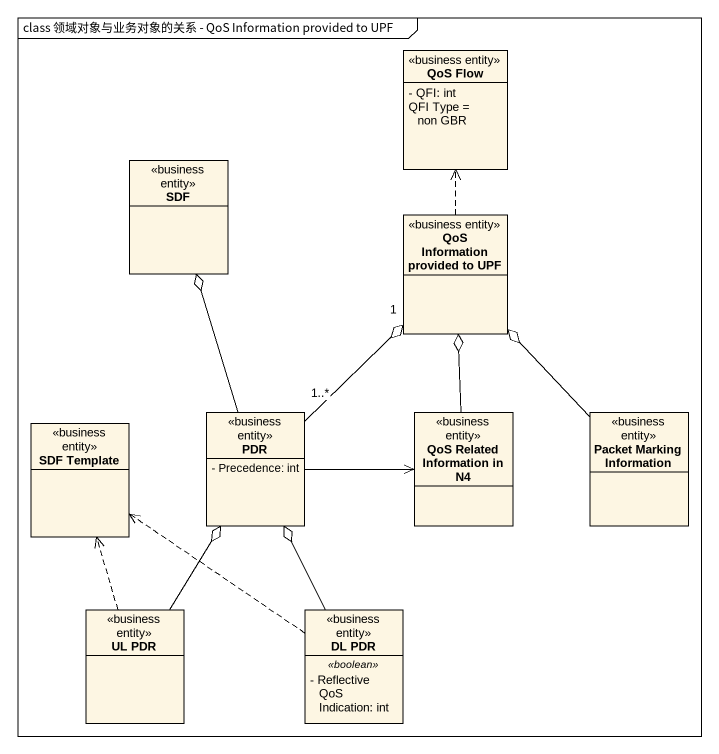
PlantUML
@startuml
mainframe class 领域对象与业务对象的关系 - QoS Information provided to UPF
hide circle
hide empty members
skinparam classAttributeIconSize 0
class "QoS Flow" as QoS_Flow <<business entity>> {
  - QFI: int
  QFI Type = non GBR
}
class SDF <<business entity>>
class "QoS Information provided to UPF" as QoS_Information_provided_to <<business entity>>
class "SDF Template" as SDF_Template <<business entity>>
class PDR <<business entity>> {
  - Precedence: int
}
class "QoS Related Information in N4" as QoS_Related_Information_in <<business entity>>
class "Packet Marking Information" as Packet_Marking_Information <<business entity>>
class "UL PDR" as UL_PDR <<business entity>>
class "DL PDR" as DL_PDR <<business entity>> {
  .. <<boolean>> ..
  - Reflective QoS Indication: int
}
QoS_Information_provided_to .up.> QoS_Flow
PDR -up-o SDF
PDR "1..*" -up-o "1" QoS_Information_provided_to
PDR -right-> QoS_Related_Information_in
QoS_Related_Information_in -up-o QoS_Information_provided_to
Packet_Marking_Information -up-o QoS_Information_provided_to
UL_PDR .up.> SDF_Template
UL_PDR -up-o PDR
DL_PDR .up.> SDF_Template
DL_PDR -up-o PDR
@enduml
